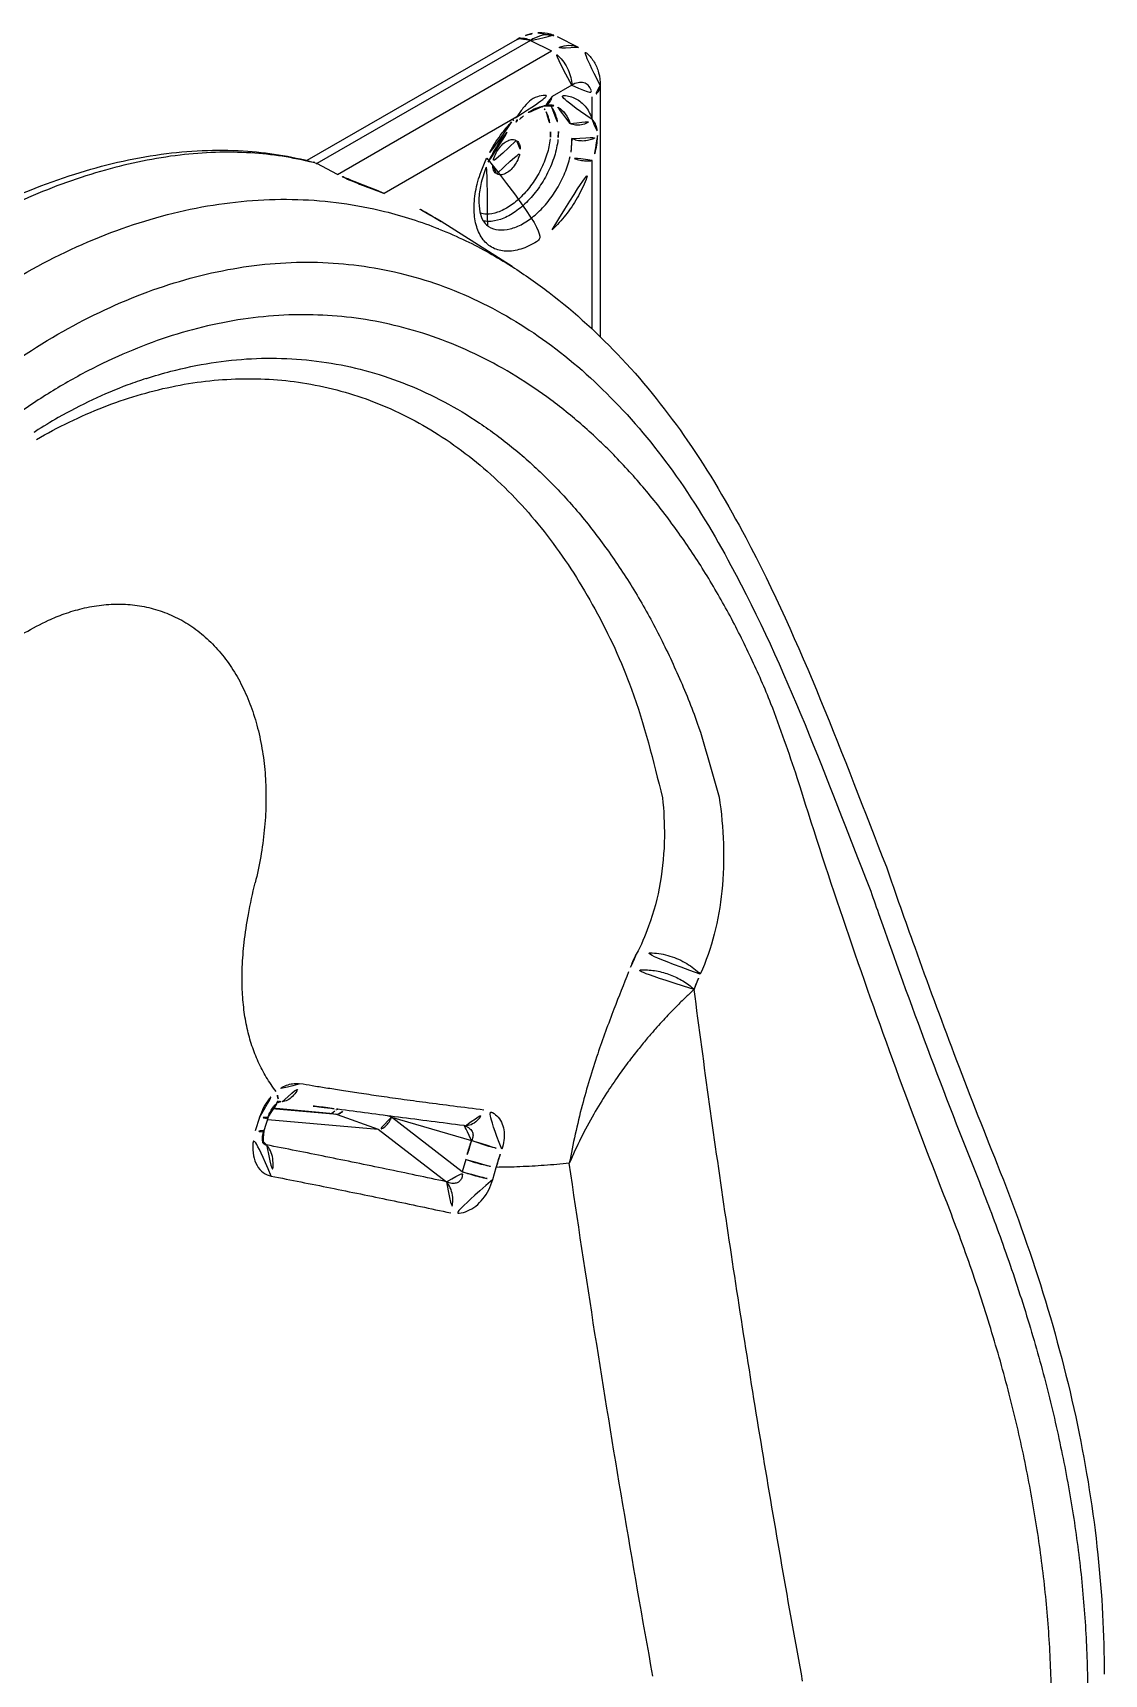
# Model space of a CAD drawing. Extents: x 16296660632 to 16296668616, y -37409619871 to -37409616241.
# Drawn here: x 16296668109.1 to 16296668374.7, y -37409617085.4 to -37409616678.4 of the extents above; entities that cross this region are included whole.
import ezdxf

# ---------------------------------------------------------------- set-up
doc = ezdxf.new("R2010")
doc.units = 0
doc.header["$LTSCALE"] = 10
doc.header["$MEASUREMENT"] = 0
doc.layers.get('0').update_dxf_attribs({"linetype": 'CONTINUOUS'})

msp = doc.modelspace()

# ---------------------------------------------------------------- linework, layer by layer
at = {"linetype": 'Continuous'}
for p, q in [((16296668229.150721, -37409616680.013474), (16296668177.058149, -37409616710.088448)), ((16296668232.477921, -37409616680.263908), (16296668179.54714, -37409616710.822823)), ((16296668229.153919, -37409616680.01162), (16296668229.151449, -37409616680.013046)), ((16296668232.477921, -37409616680.263908), (16296668237.70653, -37409616682.875191)), ((16296668244.38139, -37409616682.010887), (16296668239.15134, -37409616679.398903)), ((16296668184.657009, -37409616713.502647), (16296668237.70653, -37409616682.875191)), ((16296668242.726219, -37409616691.37146), (16296668237.87063, -37409616694.174767)), ((16296668247.772249, -37409616699.891701), (16296668247.772249, -37409616694.284943)), ((16296668249.7815, -37409616691.483932), (16296668249.7815, -37409616753.776733)), ((16296668235.89719, -37409616696.476692), (16296668235.8797, -37409616696.480637)), ((16296668229.064289, -37409616699.25901), (16296668196.23015, -37409616718.21537)), ((16296668228.96273, -37409616700.570488), (16296668228.967171, -37409616700.566299)), ((16296668247.772209, -37409616751.894279), (16296668247.772209, -37409616710.060417)), ((16296668184.657009, -37409616713.502647), (16296668179.54714, -37409616710.822823)), ((16296668227.933399, -37409616736.355743), (16296668210.35528, -37409616725.178963)), ((16296668137.240789, -37409616764.103706), (16296668137.259359, -37409616764.097702)), ((16296668184.558941, -37409616946.607719), (16296668168.43572, -37409616945.167412)), ((16296668183.62307, -37409616946.41732), (16296668168.503229, -37409616945.066643)), ((16296668169.492649, -37409616943.955917), (16296668169.492729, -37409616943.955856)), ((16296668170.25602, -37409616943.404114), (16296668170.256281, -37409616943.404137)), ((16296668183.620621, -37409616946.417107), (16296668183.612869, -37409616946.41642)), ((16296668184.558941, -37409616946.607719), (16296668194.70001, -37409616950.255379)), ((16296668165.320971, -37409616947.306602), (16296668164.266661, -37409616950.68264)), ((16296668167.42902, -37409616947.242989), (16296668166.374479, -37409616950.621536)), ((16296668166.37475, -37409616950.620667), (16296668166.374571, -37409616950.621246)), ((16296668167.37797, -37409616947.814659), (16296668194.70001, -37409616950.255379)), ((16296668167.42927, -37409616947.242157), (16296668167.429029, -37409616947.242958)), ((16296668194.70001, -37409616950.255379), (16296668211.65814, -37409616963.289574)), ((16296668198.048611, -37409616947.254936), (16296668197.11278, -37409616946.923378)), ((16296668197.82073, -37409616947.015617), (16296668198.048611, -37409616947.254936)), ((16296668198.047609, -37409616947.254356), (16296668217.881519, -37409616953.01461)), ((16296668215.584789, -37409616960.795952), (16296668198.047609, -37409616947.254356)), ((16296668216.0333, -37409616949.370163), (16296668216.035179, -37409616949.370399)), ((16296668167.01285, -37409616954.136574), (16296668166.05468, -37409616953.138252)), ((16296668166.06085, -37409616953.588966), (16296668166.059389, -37409616953.587463)), ((16296668216.43936, -37409616957.760399), (16296668215.584789, -37409616960.795952)), ((16296668223.13357, -37409616962.736671), (16296668223.98658, -37409616959.707207))]:
    msp.add_line(p, q, dxfattribs=at)
for points, start_tangent, end_tangent in [([(16296668229.152121, -37409616680.014214), (16296668231.25699, -37409616679.038567)], (0.8659337676, 0.5001586849), (0.9425843194, 0.3339682632)), ([(16296668229.335051, -37409616679.920738), (16296668229.155609, -37409616680.014549)], (-0.9044200254, -0.4266431972), (-0.8665103878, -0.4991590406)), ([(16296668232.477921, -37409616680.263924), (16296668230.994511, -37409616679.733421), (16296668229.70253, -37409616679.782494), (16296668229.335051, -37409616679.920738)], (-0.8809994607, 0.4731172689), (-0.9044200254, -0.4266431971)), ([(16296668231.25699, -37409616679.038567), (16296668232.299669, -37409616678.723396), (16296668234.31448, -37409616678.416542)], (0.9425843194, 0.3339682632), (0.9985168263, 0.0544439867)), ([(16296668232.477921, -37409616680.263908), (16296668234.99934, -37409616679.154198), (16296668237.36038, -37409616678.9049), (16296668239.152109, -37409616679.399849)], (0.8585425187, 0.5127423755), (0.8958690086, -0.4443182637)), ([(16296668234.31448, -37409616678.416542), (16296668235.297859, -37409616678.410767), (16296668238.110109, -37409616678.955727), (16296668239.153231, -37409616679.40033)], (0.9985168263, 0.0544439867), (0.8945017473, -0.4470644517)), ([(16296668244.382099, -37409616682.011818), (16296668242.590269, -37409616681.516823), (16296668240.228729, -37409616681.765877), (16296668237.70653, -37409616682.875191)], (-0.8958743434, 0.444307507), (-0.8587116858, -0.5124590137)), ([(16296668242.726549, -37409616691.371277), (16296668242.480221, -37409616689.466843), (16296668241.796869, -37409616687.537033), (16296668240.711639, -37409616685.663673), (16296668239.30131, -37409616684.039848), (16296668237.70653, -37409616682.875191)], (0, 1), (-0.8809994607, 0.4731172689)), ([(16296668249.78113, -37409616691.484589), (16296668249.37318, -37409616688.289413), (16296668248.256399, -37409616685.630081), (16296668246.562571, -37409616683.52607), (16296668244.38238, -37409616682.011559)], (0.0002195038, 0.9999999759), (-0.894637525, 0.4467926799)), ([(16296668229.064289, -37409616699.25901), (16296668230.61232, -37409616697.1054), (16296668232.230591, -37409616695.378693), (16296668234.1952, -37409616694.239548), (16296668236.122391, -37409616693.922928), (16296668237.87109, -37409616694.174522)], (0.5684954982, 0.8226863731), (0.9597052226, -0.2810086932)), ([(16296668237.871031, -37409616694.174751), (16296668237.364731, -37409616695.394577), (16296668236.53759, -37409616696.214249), (16296668235.89677, -37409616696.474869)], (-0.2251551429, -0.9743229247), (-0.9737369447, -0.2276760032)), ([(16296668247.772249, -37409616699.891701), (16296668246.28949, -37409616696.916962), (16296668244.05081, -37409616694.903976), (16296668241.188231, -37409616693.971611), (16296668237.87064, -37409616694.174782)], (-0.3045263459, 0.9525039132), (-0.9771619356, -0.212496004)), ([(16296668242.726231, -37409616691.371468), (16296668244.29084, -37409616690.754959), (16296668245.69471, -37409616690.771881), (16296668246.807461, -37409616691.414413), (16296668247.523911, -37409616692.621773), (16296668247.772249, -37409616694.284943)], (0.8659006741, 0.500215976), (-0.0003177391, -0.9999999495)), ([(16296668249.77779, -37409616691.484612), (16296668249.72706, -37409616691.981934), (16296668249.091721, -37409616693.214813), (16296668247.77224, -37409616694.284477)], (0.0037811524, -0.9999928514), (-0.8660303017, -0.4999915165)), ([(16296668235.89887, -37409616696.476738), (16296668234.409599, -37409616696.891243), (16296668232.172291, -37409616697.958641), (16296668230.757259, -37409616698.980476)], (-0.9764938025, -0.2155454792), (-0.7762426277, -0.6304342812)), ([(16296668235.306789, -37409616696.622147), (16296668235.877211, -37409616697.262627)], (0.71868671, -0.6953340297), (0.6084190908, -0.7936159084)), ([(16296668235.877211, -37409616697.262627), (16296668236.35758, -37409616697.991577)], (0.6084190909, -0.7936159083), (0.4919770424, -0.8706081723)), ([(16296668235.8797, -37409616696.480659), (16296668237.089399, -37409616696.318367), (16296668238.12805, -37409616696.389954), (16296668238.980101, -37409616696.671272)], (0.9762572794, 0.2166142295), (0.8962931005, -0.4434621494)), ([(16296668236.35758, -37409616697.991577), (16296668237.06916, -37409616699.732277), (16296668237.478029, -37409616702.917442)], (0.4919770425, -0.8706081723), (0.0048875197, -0.999988056)), ([(16296668237.31333, -37409616696.308449), (16296668237.669559, -37409616696.735863)], (0.6732228312, -0.739439666), (0.6061746336, -0.7953315746)), ([(16296668237.669559, -37409616696.735863), (16296668238.962811, -37409616699.428688), (16296668239.40481, -37409616702.888283)], (0.6061746337, -0.7953315746), (0, -1)), ([(16296668242.311701, -37409616700.876633), (16296668241.11285, -37409616698.47142), (16296668239.303101, -37409616696.844177), (16296668238.97991, -37409616696.671654)], (-0.300484125, 0.9537868161), (-0.8971538994, 0.4417181011)), ([(16296668227.816851, -37409616700.497017), (16296668225.50342, -37409616703.199913), (16296668222.490179, -37409616707.82444), (16296668221.64773, -37409616709.456673)], (-0.6901192192, -0.723695698), (-0.4361083108, -0.8998941834)), ([(16296668222.015989, -37409616710.459427), (16296668223.423401, -37409616707.681847), (16296668226.0123, -37409616703.808998), (16296668228.962799, -37409616700.570427)], (0.4079090164, 0.9130225815), (0.7312526142, 0.6821067469)), ([(16296668228.356529, -37409616699.944527), (16296668227.816851, -37409616700.497017)], (-0.707349406, -0.7068640731), (-0.6901192192, -0.723695698)), ([(16296668229.064289, -37409616699.25901), (16296668228.356529, -37409616699.944527)], (-0.7291502967, -0.6843535963), (-0.707349406, -0.7068640731)), ([(16296668228.96162, -37409616700.561073), (16296668229.17267, -37409616700.135918), (16296668229.064289, -37409616699.25901)], (0.6858205987, 0.7277706413), (-0.300342971, 0.9538312743)), ([(16296668230.757259, -37409616698.980476), (16296668230.064461, -37409616699.567039), (16296668228.96974, -37409616700.562683)], (-0.7762426277, -0.6304342812), (-0.731225279, -0.6821360505)), ([(16296668242.31159, -37409616700.876266), (16296668243.61574, -37409616701.252327), (16296668245.09586, -37409616701.197563), (16296668246.54813, -37409616700.722977), (16296668247.77206, -37409616699.891273)], (0.8925204461, -0.4510069327), (0.731289994, 0.6820666717)), ([(16296668247.77224, -37409616699.891121), (16296668248.573429, -37409616700.975319), (16296668248.982229, -37409616702.280273), (16296668249.10631, -37409616703.888603)], (0.7245148966, -0.6892591419), (0.0000790756, -0.9999999969)), ([(16296668237.37438, -37409616704.712013), (16296668236.56246, -37409616708.504921), (16296668235.00613, -37409616712.342407), (16296668232.825081, -37409616715.94175), (16296668230.182449, -37409616719.040253), (16296668227.27317, -37409616721.412857), (16296668224.31056, -37409616722.887199), (16296668221.51132, -37409616723.355453), (16296668220.01335, -37409616723.13829)], (-0.115834155, -0.9932685682), (-0.9633324303, 0.2683106942)), ([(16296668239.2918, -37409616704.845039), (16296668238.41221, -37409616708.962349), (16296668236.72216, -37409616713.1399), (16296668234.34691, -37409616717.068092), (16296668231.46249, -37409616720.455818), (16296668228.28266, -37409616723.052017), (16296668225.043051, -37409616724.664284), (16296668221.98377, -37409616725.173149), (16296668220.730869, -37409616725.027206)], (-0.1115793038, -0.9937555328), (-0.9778666151, 0.2092292596)), ([(16296668228.94002, -37409616705.075821), (16296668228.245649, -37409616704.856903), (16296668227.140829, -37409616705.025398), (16296668225.96257, -37409616705.700104), (16296668224.854349, -37409616706.79895), (16296668223.950239, -37409616708.186707), (16296668223.349939, -37409616709.720299), (16296668223.141171, -37409616711.194649)], (-0.8705656631, 0.4920522596), (0, -1)), ([(16296668229.934971, -37409616707.272331), (16296668229.72821, -37409616706.044167), (16296668229.13769, -37409616705.207893), (16296668228.94002, -37409616705.075821)], (0, 1), (-0.8705656631, 0.4920522596)), ([(16296668237.478029, -37409616702.917442), (16296668237.466499, -37409616703.503967), (16296668237.431919, -37409616704.102592), (16296668237.37438, -37409616704.712013)], (-0.000020776, -0.9999999998), (-0.1115611292, -0.9937575733)), ([(16296668239.40481, -37409616702.888283), (16296668239.392241, -37409616703.527817), (16296668239.35454, -37409616704.180527), (16296668239.2918, -37409616704.845039)], (0, -1), (-0.1115793038, -0.9937555328)), ([(16296668242.729231, -37409616704.61647), (16296668242.69791, -37409616706.065582), (16296668242.57382, -37409616707.580017), (16296668242.311701, -37409616709.09713)], (0.0111772864, -0.9999375322), (-0.2121240801, -0.9772427409)), ([(16296668242.729219, -37409616704.61647), (16296668244.01223, -37409616705.067528), (16296668245.4863, -37409616705.218407), (16296668246.95323, -37409616705.051003), (16296668248.217039, -37409616704.587631), (16296668249.106331, -37409616703.888611)], (0.8872795175, -0.4612321084), (0.6391971233, 0.7690429361)), ([(16296668249.10631, -37409616703.888603), (16296668248.9953, -37409616705.673653), (16296668248.5812, -37409616707.837608), (16296668247.77224, -37409616710.060387)], (0.0001379728, -0.9999999905), (-0.42889171, -0.9033559105)), ([(16296668087.694639, -37409616727.406738), (16296668097.437799, -37409616722.303658), (16296668119.50539, -37409616713.412178), (16296668140.96002, -37409616708.504204), (16296668161.28466, -37409616707.67144), (16296668178.641649, -37409616710.465851)], (0.8723749311, 0.4888373754), (0.9657047177, -0.2596428282)), ([(16296668178.61607, -37409616710.578903), (16296668163.16865, -37409616708.183487), (16296668145.598261, -37409616708.717979), (16296668127.11743, -37409616712.417763), (16296668108.0222, -37409616719.223541), (16296668088.618429, -37409616729.026321)], (-0.9689162206, 0.2473890812), (-0.8656260634, -0.5006910408)), ([(16296668178.642059, -37409616710.46563), (16296668179.54714, -37409616710.822823)], (0.9653619842, -0.2609142379), (0.8856030313, -0.4644429685)), ([(16296668179.54714, -37409616710.822823), (16296668178.61607, -37409616710.578903)], (-0.9657504596, 0.259472638), (-0.9689162206, 0.2473890812)), ([(16296668221.64773, -37409616709.456673), (16296668220.23447, -37409616712.800423), (16296668218.882839, -37409616717.774773), (16296668218.509621, -37409616722.463074), (16296668219.146021, -37409616726.522293), (16296668220.74621, -37409616729.683563), (16296668223.210409, -37409616731.741707), (16296668226.376341, -37409616732.547737), (16296668230.06151, -37409616732.029671), (16296668233.9942, -37409616730.202003), (16296668237.87109, -37409616727.209541)], (-0.4361083108, -0.8998941834), (0.7327176403, 0.6805327763)), ([(16296668221.8801, -37409616726.28952), (16296668222.10557, -37409616726.432549), (16296668224.557289, -37409616727.242569), (16296668227.42017, -37409616727.017754), (16296668230.504049, -37409616725.773003), (16296668233.604059, -37409616723.591003), (16296668236.514299, -37409616720.61673), (16296668239.041451, -37409616717.047722), (16296668241.017639, -37409616713.121071), (16296668242.311701, -37409616709.09713)], (0.8312025122, -0.5559697686), (0.2250820254, 0.9743398185)), ([(16296668224.136129, -37409616713.391144), (16296668224.8305, -37409616713.610077), (16296668225.93532, -37409616713.441582), (16296668227.113581, -37409616712.766861), (16296668228.22179, -37409616711.668007), (16296668229.12591, -37409616710.280258), (16296668229.72621, -37409616708.746681), (16296668229.934971, -37409616707.272331)], (0.8705656631, -0.4920522596), (0, 1)), ([(16296668247.77224, -37409616710.060364), (16296668246.572701, -37409616710.168213), (16296668245.15099, -37409616710.033928), (16296668243.649521, -37409616709.662216), (16296668242.31159, -37409616709.097588)], (-0.9762658898, -0.2165754198), (-0.8491160144, 0.5282063934)), ([(16296668196.23015, -37409616718.215393), (16296668194.542471, -37409616717.593086), (16296668192.76886, -37409616716.926224), (16296668190.97035, -37409616716.232841), (16296668189.198641, -37409616715.534058), (16296668187.47817, -37409616714.813187), (16296668185.915951, -37409616714.116547), (16296668184.657009, -37409616713.502663)], (-0.9391279343, 0.3435676395), (-0.8856001523, 0.4644484581)), ([(16296668221.879971, -37409616726.289726), (16296668220.7213, -37409616724.996223), (16296668219.92975, -37409616722.78495), (16296668219.69693, -37409616719.739594), (16296668220.171869, -37409616716.005623), (16296668221.42807, -37409616711.867126), (16296668222.015989, -37409616710.459427)], (-0.8321988077, 0.5544773615), (0.4079090164, 0.9130225815)), ([(16296668223.141171, -37409616711.194649), (16296668223.347931, -37409616712.422791), (16296668223.938459, -37409616713.259079), (16296668224.136129, -37409616713.391144)], (0, -1), (0.8705656631, -0.4920522596)), ([(16296668237.87109, -37409616727.209541), (16296668241.188299, -37409616723.58239), (16296668244.0509, -37409616719.344658), (16296668246.28961, -37409616714.746712), (16296668247.772209, -37409616710.060417)], (0.7296516679, 0.6838190137), (0.2273824632, 0.9738055327)), ([(16296667992.55267, -37409617001.999428), (16296667989.008711, -37409616969.927032), (16296667989.531851, -37409616937.745247), (16296667993.94253, -37409616905.967537), (16296668002.145901, -37409616874.723), (16296668013.97575, -37409616844.59417), (16296668028.42057, -37409616817.453651), (16296668045.710911, -37409616792.389229), (16296668065.02899, -37409616770.499496), (16296668085.813379, -37409616752.196037), (16296668107.61067, -37409616737.739899), (16296668129.91889, -37409616727.398003), (16296668152.43865, -37409616721.326157), (16296668174.76543, -37409616719.721519), (16296668196.317011, -37409616722.670219), (16296668209.704411, -37409616726.979958)], (-0.1735818585, 0.9848194446), (0.9288849121, -0.3703684924)), ([(16296668210.355471, -37409616725.179131), (16296668196.23015, -37409616718.215393)], (-0.8439281111, 0.5364562828), (-0.9391279343, 0.3435676395)), ([(16296668209.704411, -37409616726.979958), (16296668209.86076, -37409616727.042442)], (0.9288849122, -0.3703684921), (0.9282893186, -0.3718587649)), ([(16296668209.86076, -37409616727.042442), (16296668216.476629, -37409616729.959587), (16296668227.79402, -37409616736.268623)], (0.9282893184, -0.3718587653), (0.8440540518, -0.5362581072)), ([(16296668011.26557, -37409616999.036324), (16296668007.49934, -37409616969.219223), (16296668007.56492, -37409616939.283287), (16296668011.304371, -37409616909.749603), (16296668018.455811, -37409616881.21582), (16296668028.838511, -37409616853.822037), (16296668042.11882, -37409616828.181381), (16296668057.86672, -37409616804.862907), (16296668075.63941, -37409616784.314423), (16296668094.936939, -37409616766.967033), (16296668115.313589, -37409616753.136192), (16296668136.30423, -37409616743.111122), (16296668157.466921, -37409616737.109947), (16296668178.43121, -37409616735.274429), (16296668198.808861, -37409616737.683662), (16296668218.291189, -37409616744.333481), (16296668236.556299, -37409616755.11129), (16296668253.328171, -37409616769.779869), (16296668268.622721, -37409616788.319878), (16296668282.189739, -37409616810.458359), (16296668316.57177, -37409616890.439293)], (-0.1885260768, 0.9820681842), (0.3680239835, -0.9298162978)), ([(16296668227.788879, -37409616736.264809), (16296668227.932911, -37409616736.356453)], (0.8440403266, -0.5362797097), (0.8433113135, -0.5374253702)), ([(16296668227.932911, -37409616736.356453), (16296668237.132971, -37409616742.801323), (16296668255.11779, -37409616759.199142), (16296668271.428419, -37409616779.541542), (16296668285.842581, -37409616803.571503), (16296668320.72014, -37409616885.197327)], (0.8433113137, -0.5374253699), (0.3657041146, -0.9307311645)), ([(16296668191.605909, -37409616749.517998), (16296668182.172581, -37409616748.479446), (16296668172.5849, -37409616748.36187), (16296668162.495859, -37409616749.226471), (16296668152.428749, -37409616751.077278), (16296668142.43284, -37409616753.880043), (16296668132.656191, -37409616757.553596), (16296668122.737909, -37409616762.237038), (16296668112.888201, -37409616767.87178), (16296668103.28026, -37409616774.35833), (16296668093.80871, -37409616781.774773), (16296668084.701441, -37409616789.947731), (16296668075.892321, -37409616798.93409), (16296668067.599489, -37409616808.499809), (16296668059.533529, -37409616819.005203), (16296668051.984739, -37409616830.126503)], (-0.9874103274, 0.1581797883), (-0.5375654712, -0.8432220135)), ([(16296668298.63216, -37409616863.161331), (16296668292.096951, -37409616844.739548), (16296668287.140591, -37409616833.327629), (16296668281.58255, -37409616822.292862), (16296668275.46966, -37409616811.773659), (16296668268.84997, -37409616801.877083), (16296668261.72337, -37409616792.628883), (16296668254.08503, -37409616784.066063), (16296668245.982229, -37409616776.284683), (16296668237.55092, -37409616769.427727), (16296668228.87586, -37409616763.544632), (16296668219.84643, -37409616758.561096), (16296668210.52109, -37409616754.531372), (16296668201.06752, -37409616751.519333), (16296668191.605909, -37409616749.517998)], (-0.3226205103, 0.946528397), (-0.9877455313, 0.1560729492)), ([(16296668137.259359, -37409616764.097717), (16296668143.318529, -37409616762.326897), (16296668153.335251, -37409616760.235359), (16296668163.336069, -37409616759.193581), (16296668173.27902, -37409616759.21698), (16296668183.10367, -37409616760.315369)], (0.9513853631, 0.3080030695), (0.9861806856, -0.1656733392)), ([(16296668183.10367, -37409616760.315392), (16296668192.63257, -37409616762.454613), (16296668201.96063, -37409616765.642998), (16296668211.052219, -37409616769.880913), (16296668219.842621, -37409616775.147346), (16296668228.30097, -37409616781.432457), (16296668236.36919, -37409616788.699707), (16296668243.994761, -37409616796.90435), (16296668251.121321, -37409616805.980873), (16296668257.710011, -37409616815.870071), (16296668263.71534, -37409616826.487007), (16296668269.10071, -37409616837.74485), (16296668273.83947, -37409616849.559151), (16296668279.25592, -37409616867.885696)], (0.98617869, -0.1656852178), (0.2860390962, -0.9582179478)), ([(16296668137.241079, -37409616764.104507), (16296668132.652969, -37409616765.706169), (16296668115.42429, -37409616773.81488), (16296668109.76318, -37409616777.216988)], (-0.951364003, -0.3080690407), (-0.844496197, -0.5355615495)), ([(16296668109.982201, -37409616779.230553), (16296668126.60565, -37409616771.207642), (16296668143.52541, -37409616766.151848), (16296668160.422159, -37409616764.181282), (16296668176.99472, -37409616765.346603)], (0.8660811049, 0.4999035104), (0.9861416589, -0.1659054809)), ([(16296668176.99472, -37409616765.346603), (16296668193.762159, -37409616769.946907), (16296668209.63241, -37409616777.992699), (16296668224.34222, -37409616789.473991), (16296668237.346439, -37409616803.993187), (16296668248.429159, -37409616821.232758), (16296668257.5236, -37409616841.115852), (16296668265.189369, -37409616868.056328)], (0.9860905072, -0.1662092406), (0.2393303339, -0.9709382016)), ([(16296668109.76318, -37409616777.216988), (16296668108.97447, -37409616777.720871)], (-0.844496197, -0.5355615495), (-0.8409096165, -0.5411755878)), ([(16296668112.992611, -37409616824.055847), (16296668116.892099, -37409616822.47271), (16296668121.34733, -37409616821.142853), (16296668126.133471, -37409616820.292168), (16296668130.896391, -37409616820.060852), (16296668135.56329, -37409616820.47065), (16296668140.081499, -37409616821.529053), (16296668144.4296, -37409616823.251633), (16296668148.5215, -37409616825.623573), (16296668152.305969, -37409616828.626717), (16296668155.7167, -37409616832.211273), (16296668158.72352, -37409616836.341713), (16296668161.290319, -37409616840.96389), (16296668163.39151, -37409616846.019463), (16296668165.017839, -37409616851.483231), (16296668166.149611, -37409616857.294487), (16296668166.772421, -37409616863.367851), (16296668166.886641, -37409616869.667923), (16296668166.490669, -37409616876.131813), (16296668165.59536, -37409616882.663902), (16296668164.226471, -37409616889.164284)], (0.9044397142, 0.4266014574), (-0.2404214264, -0.9706686035)), ([(16296668094.738581, -37409616834.594383), (16296668101.351931, -37409616830.409973), (16296668112.992559, -37409616824.055717)], (0.8321180752, 0.5545985115), (0.8965452527, 0.442952153)), ([(16296668335.592581, -37409616968.132797), (16296668322.306919, -37409616933.0355), (16296668309.982361, -37409616898.029007), (16296668298.63216, -37409616863.161331)], (-0.364748179, 0.9311062055), (-0.2980316456, 0.9545559901)), ([(16296668265.189369, -37409616868.056328), (16296668265.672859, -37409616877.703712), (16296668264.6436, -37409616889.109596), (16296668261.77664, -37409616899.935791), (16296668258.709961, -37409616906.8834)], (0.1094286411, -0.9939946542), (-0.464793621, -0.8854190476)), ([(16296668279.25592, -37409616867.885696), (16296668280.319229, -37409616879.492462), (16296668279.915211, -37409616891.236526), (16296668278.02577, -37409616901.864433), (16296668274.572189, -37409616911.798424)], (0.1476879517, -0.989034008), (-0.4109531009, -0.9116564862)), ([(16296668320.72014, -37409616885.197327), (16296668327.73793, -37409616905.144569), (16296668337.463711, -37409616931.45298), (16296668348.172911, -37409616958.901329)], (0.3260527058, -0.9453515923), (0.3718426599, -0.9282957698)), ([(16296668169.431829, -37409616940.8937), (16296668166.992109, -37409616937.335587), (16296668165.004311, -37409616933.553284), (16296668163.436171, -37409616929.54351), (16296668162.260469, -37409616925.278236), (16296668161.452669, -37409616920.62809), (16296668161.03903, -37409616915.620796), (16296668161.040159, -37409616910.068779), (16296668161.51206, -37409616903.926643), (16296668162.54114, -37409616896.985626), (16296668164.22637, -37409616889.164162)], (-0.6124472639, 0.7905114477), (0.2387955898, 0.9710698565)), ([(16296668316.57177, -37409616890.439293), (16296668318.754351, -37409616896.725388), (16296668343.77853, -37409616963.406471)], (0.3259994995, -0.9453699415), (0.372023188, -0.9282234362)), ([(16296668258.710011, -37409616906.883614), (16296668258.049629, -37409616908.292458), (16296668257.418631, -37409616909.73365), (16296668256.8174, -37409616911.206718)], (-0.4361636447, -0.8998673652), (-0.3663825069, -0.9304643242)), ([(16296668274.572201, -37409616911.798447), (16296668271.2302, -37409616909.185127), (16296668269.216009, -37409616908.12751), (16296668267.06077, -37409616907.309677), (16296668264.84725, -37409616906.773857), (16296668262.664671, -37409616906.531113), (16296668258.70997, -37409616906.883453)], (-0.7055108708, 0.7086990978), (-0.9730039275, -0.2307885548)), ([(16296668256.817181, -37409616911.206497), (16296668253.178221, -37409616920.445663), (16296668249.13925, -37409616931.596458), (16296668245.29163, -37409616944.353783), (16296668242.11113, -37409616958.691208)], (-0.3773361924, -0.9260763456), (-0.1817150755, -0.9833512248)), ([(16296668273.055099, -37409616915.56739), (16296668270.281, -37409616913.484932), (16296668267.128851, -37409616911.953537), (16296668263.68606, -37409616911.008217), (16296668260.164539, -37409616910.741577), (16296668256.8174, -37409616911.206718)], (-0.7335111737, 0.6796773927), (-0.9671345212, -0.2542652509)), ([(16296668273.055149, -37409616915.567436), (16296668273.53376, -37409616914.285088), (16296668274.039511, -37409616913.028587), (16296668274.572189, -37409616911.798424)], (0.3376970589, 0.941254852), (0.4095525614, 0.9122865227)), ([(16296668273.05496, -37409616915.567551), (16296668272.435511, -37409616916.148933), (16296668271.735371, -37409616916.812813), (16296668270.94356, -37409616917.573677), (16296668270.047359, -37409616918.448868), (16296668269.031839, -37409616919.458771), (16296668267.880159, -37409616920.628212), (16296668266.57411, -37409616921.987671), (16296668265.094, -37409616923.574471), (16296668263.41843, -37409616925.433731), (16296668261.524, -37409616927.620399), (16296668259.38838, -37409616930.203323), (16296668256.991329, -37409616933.268494), (16296668254.317261, -37409616936.922401), (16296668251.36396, -37409616941.29969), (16296668248.164009, -37409616946.547943), (16296668244.980671, -37409616952.468742), (16296668242.11096, -37409616958.691116)], (-0.7313762155, -0.6819742161), (-0.3885724247, -0.9214181845)), ([(16296668299.9597, -37409617087.109993), (16296668289.93469, -37409617029.593483), (16296668280.96493, -37409616972.402603), (16296668273.055149, -37409616915.567436)], (-0.1799792909, 0.9836703995), (-0.1291601982, 0.9916237407)), ([(16296668165.32089, -37409616947.306557), (16296668166.32757, -37409616944.874496), (16296668167.71874, -37409616942.707008), (16296668169.431721, -37409616940.893661)], (0.2981128295, 0.954530639), (0.7567581931, 0.6536949114)), ([(16296668169.90431, -37409616942.67717), (16296668169.85277, -37409616942.279137), (16296668169.431801, -37409616940.8937)], (-0.068830215, 0.9976283885), (-0.3849721929, 0.922928172)), ([(16296668175.33753, -37409616939.000504), (16296668173.88912, -37409616938.936089), (16296668172.389561, -37409616939.221062), (16296668170.9018, -37409616939.864563), (16296668169.431829, -37409616940.8937)], (-0.9870196487, 0.1605995426), (-0.7637031697, -0.6455675554)), ([(16296668170.91223, -37409616943.41993), (16296668172.21875, -37409616943.051163), (16296668173.463461, -37409616942.155533), (16296668174.539949, -37409616940.772392), (16296668175.3375, -37409616939.000473)], (0.9970575405, 0.0766567734), (0.3099643882, 0.9507481675)), ([(16296668220.942181, -37409616945.495033), (16296668213.355511, -37409616944.544052), (16296668206.51829, -37409616943.653183), (16296668200.371771, -37409616942.818047), (16296668194.86788, -37409616942.037956), (16296668189.963289, -37409616941.313881), (16296668185.61478, -37409616940.648361), (16296668181.77424, -37409616940.043114), (16296668178.37265, -37409616939.495491), (16296668175.33753, -37409616939.000504)], (-0.9926943733, 0.1206560455), (-0.988640214, 0.1503014549)), ([(16296668169.492769, -37409616943.95591), (16296668168.75189, -37409616944.734749), (16296668168.0186, -37409616945.848297), (16296668167.468861, -37409616947.11927), (16296668167.42898, -37409616947.242897)], (-0.7551638937, -0.6555360354), (-0.2988736531, -0.9542926907)), ([(16296668169.491261, -37409616943.954262), (16296668169.844589, -37409616943.352028), (16296668169.90431, -37409616942.67717)], (0.7395506538, 0.6731009065), (-0.068830215, 0.9976283885)), ([(16296668169.66803, -37409616943.764198), (16296668169.491159, -37409616943.954628)], (-0.7511440832, -0.6601382933), (-0.6570917339, -0.7538106216)), ([(16296668170.37594, -37409616943.414223), (16296668170.38662, -37409616943.416061), (16296668170.063881, -37409616943.552032), (16296668169.66803, -37409616943.764198)], (0.9886620884, -0.1501575008), (-0.7511440831, -0.6601382934)), ([(16296668170.256439, -37409616943.402893), (16296668170.385441, -37409616943.416832)], (0.9918752986, -0.127213962), (0.9961632297, -0.0875146831)), ([(16296668170.385441, -37409616943.416832), (16296668170.91223, -37409616943.41993)], (0.9961632297, -0.0875146835), (0.9970575405, 0.0766567734)), ([(16296668183.786119, -37409616945.177254), (16296668170.4142, -37409616943.424538)], (-0.9914425091, 0.1305440586), (-0.9917355633, 0.1282987626)), ([(16296668183.154261, -37409616946.370087), (16296668183.24357, -37409616946.327927), (16296668183.91976, -37409616945.825073), (16296668184.19285, -37409616945.551918)], (0.9072291436, 0.4206367566), (0.7050894973, 0.7091183264)), ([(16296668184.55892, -37409616946.607727), (16296668183.62048, -37409616946.418694)], (-0.9519384713, 0.3062893188), (-0.9961044186, 0.0881815589)), ([(16296668184.730671, -37409616945.301598), (16296668183.786119, -37409616945.177254)], (-0.9914519629, 0.1304722394), (-0.9914425091, 0.1305440586)), ([(16296668184.19285, -37409616945.551918), (16296668184.493679, -37409616945.243057)], (0.7050894973, 0.7091183263), (0.6878258449, 0.7258757518)), ([(16296668184.55891, -37409616946.607719), (16296668185.107941, -37409616946.431236), (16296668185.76248, -37409616945.998528), (16296668186.32329, -37409616945.511383)], (0.9983316506, 0.0577400681), (0.7251231301, 0.6886192317)), ([(16296668215.92115, -37409616949.355713), (16296668199.74058, -37409616947.265793), (16296668184.730671, -37409616945.301598)], (-0.9918299103, 0.127567351), (-0.9914519629, 0.1304722394)), ([(16296668216.402479, -37409616949.393753), (16296668216.941589, -37409616949.357689), (16296668218.509991, -37409616948.727074), (16296668219.895241, -37409616947.391243), (16296668220.94198, -37409616945.494904)], (0.9998911315, -0.0147555115), (0.3667499921, 0.9303195383)), ([(16296668225.36924, -37409616955.235329), (16296668225.89131, -37409616953.013496), (16296668225.939659, -37409616950.864304), (16296668225.499611, -37409616948.97216), (16296668224.499081, -37409616947.298119), (16296668223.039961, -37409616946.136528), (16296668220.942181, -37409616945.495033)], (0.3200527168, 0.9473997353), (-0.9872568974, 0.1591345926)), ([(16296668166.326019, -37409616950.605568), (16296668166.25312, -37409616950.739517), (16296668165.54981, -37409616950.821152), (16296668164.266661, -37409616950.68264)], (-0.3075235565, -0.951540468), (-0.9871557261, 0.1597609852)), ([(16296668167.38069, -37409616947.227333), (16296668167.30748, -37409616947.361748), (16296668166.60401, -37409616947.444588), (16296668165.320971, -37409616947.306618)], (-0.3076817402, -0.9514893309), (-0.9871737137, 0.1596498011)), ([(16296668166.374849, -37409616950.6213), (16296668166.06941, -37409616952.044724), (16296668166.04775, -37409616953.081833), (16296668166.15736, -37409616953.668747), (16296668166.158409, -37409616953.704933), (16296668166.15431, -37409616953.726463)], (-0.2947614824, -0.95557086), (-0.4170721522, -0.9088733794)), ([(16296668198.047911, -37409616947.254753), (16296668197.418751, -37409616948.471451), (16296668196.56485, -37409616949.462532), (16296668195.612761, -37409616950.087242), (16296668194.70001, -37409616950.255379)], (-0.3532802703, -0.9355175309), (-0.9960336693, 0.0889771302)), ([(16296668198.121531, -37409616947.055832), (16296668198.046909, -37409616947.253403)], (-0.3361270258, -0.9418166608), (-0.3701037652, -0.9289904214)), ([(16296668216.03528, -37409616949.370377), (16296668215.92115, -37409616949.355713)], (-0.9918303826, 0.1275636788), (-0.9918299103, 0.1275673507)), ([(16296668217.881531, -37409616953.014633), (16296668218.111469, -37409616952.493759), (16296668218.222219, -37409616951.983543), (16296668218.21806, -37409616951.491631), (16296668218.0989, -37409616951.022003), (16296668217.859381, -37409616950.575768), (16296668217.4797, -37409616950.15358), (16296668216.94095, -37409616949.769783), (16296668216.234949, -37409616949.447357), (16296668215.92247, -37409616949.34549)], (0.4868875381, 0.8734646675), (-0.9593697793, 0.2821517792)), ([(16296668216.03549, -37409616949.368019), (16296668216.402479, -37409616949.393753)], (0.9921428494, -0.1251102173), (0.9998911315, -0.0147555115)), ([(16296668168.206579, -37409616961.880249), (16296668166.207479, -37409616960.99865), (16296668164.6882, -37409616959.27079), (16296668163.80571, -37409616956.815376), (16296668163.654381, -37409616953.880882), (16296668164.26676, -37409616950.682693)], (-0.9810498714, 0.1937553863), (0.2924620007, 0.9562771451)), ([(16296668166.13872, -37409616953.666542), (16296668166.060801, -37409616953.589027)], (-0.7245344017, 0.6892386384), (-0.6933265582, 0.7206235381)), ([(16296668167.01285, -37409616954.136574), (16296668166.641291, -37409616954.019058), (16296668166.26429, -37409616953.777603), (16296668166.13872, -37409616953.666542)], (-0.9866431363, 0.1628966594), (-0.7245344018, 0.6892386384)), ([(16296668211.65814, -37409616963.289574), (16296668196.664141, -37409616960.122513), (16296668181.78186, -37409616957.071411), (16296668167.01285, -37409616954.136574)], (-0.9778016539, 0.2095326363), (-0.9814152342, 0.1918961646)), ([(16296668167.01289, -37409616954.136497), (16296668168.014709, -37409616955.614601), (16296668168.576571, -37409616957.497368), (16296668168.65332, -37409616959.664597), (16296668168.206579, -37409616961.880249)], (0.7016261203, -0.7125452879), (-0.3104855268, -0.9505781071)), ([(16296668217.881531, -37409616953.014633), (16296668217.38014, -37409616954.588142), (16296668216.89938, -37409616956.170174), (16296668216.43936, -37409616957.760406)], (-0.3099890628, -0.9507401227), (-0.2714337677, -0.962457121)), ([(16296668217.881479, -37409616953.014763), (16296668219.721689, -37409616953.740494), (16296668221.67864, -37409616954.383957), (16296668223.62936, -37409616954.902489), (16296668225.3692, -37409616955.235329)], (0.9177298909, -0.3972050445), (0.9899098201, -0.1416987938)), ([(16296668216.439341, -37409616957.760399), (16296668218.29863, -37409616958.397728), (16296668220.271919, -37409616958.962051), (16296668222.23608, -37409616959.416191), (16296668223.98658, -37409616959.707222)], (0.9360240006, -0.3519361735), (0.9923691383, -0.1233024468)), ([(16296668223.986561, -37409616959.707237), (16296668224.426689, -37409616958.211456), (16296668224.88759, -37409616956.720703), (16296668225.36924, -37409616955.235329)], (0.2756906748, 0.9612464054), (0.314945894, 0.9491096269)), ([(16296668242.11113, -37409616958.691208), (16296668235.912781, -37409616959.227753), (16296668229.871731, -37409616959.56884), (16296668223.986561, -37409616959.707237)], (-0.9949595865, -0.1002767231), (-0.9999827701, -0.0058702223)), ([(16296668262.83886, -37409617085.851807), (16296668255.384899, -37409617043.285103), (16296668248.474791, -37409617000.894218), (16296668242.11096, -37409616958.691116)], (-0.1782238877, 0.9839899623), (-0.1431458812, 0.9897015998)), ([(16296668348.1737, -37409616958.894363), (16296668359.527889, -37409616990.805687), (16296668368.087851, -37409617023.672577), (16296668373.146111, -37409617055.759132), (16296668374.70904, -37409617085.375008)], (0.3718503285, -0.928292698), (0.0000187887, -0.9999999998)), ([(16296668168.20685, -37409616961.880379), (16296668182.910259, -37409616964.7994), (16296668197.745649, -37409616967.839241), (16296668212.71137, -37409616970.999748)], (0.9814417575, -0.1917604667), (0.9777840434, -0.2096148002)), ([(16296668211.6581, -37409616963.289551), (16296668212.34409, -37409616963.539253), (16296668212.981621, -37409616963.671387), (16296668213.557119, -37409616963.691628), (16296668214.05909, -37409616963.613327), (16296668214.481421, -37409616963.450462), (16296668214.833549, -37409616963.215446), (16296668215.125111, -37409616962.905693), (16296668215.358641, -37409616962.513557), (16296668215.52153, -37409616962.029839), (16296668215.60256, -37409616961.454277), (16296668215.58481, -37409616960.795967)], (0.9153081986, -0.4027541453), (-0.1001263411, 0.9949747312)), ([(16296668223.13343, -37409616962.73661), (16296668222.124189, -37409616965.311493), (16296668220.69669, -37409616967.525146), (16296668218.917589, -37409616969.29129), (16296668216.85218, -37409616970.508621), (16296668214.800699, -37409616971.075684), (16296668212.71158, -37409616970.999847)], (-0.2736994034, -0.9618152819), (-0.9801178426, 0.1984162659)), ([(16296668215.584669, -37409616960.796288), (16296668217.462139, -37409616961.437027), (16296668219.46483, -37409616962.005989), (16296668221.41358, -37409616962.452713), (16296668223.133579, -37409616962.736656)], (0.9364487387, -0.3508044466), (0.9924178781, -0.1229095406)), ([(16296668211.65736, -37409616963.288773), (16296668212.611191, -37409616964.753479), (16296668213.133181, -37409616966.628906), (16296668213.177469, -37409616968.790314), (16296668212.71138, -37409616970.999733)], (0.6900654896, -0.7237469309), (-0.3156346671, -0.9488807917)), ([(16296668343.77866, -37409616963.40667), (16296668349.58238, -37409616978.792847), (16296668355.17243, -37409616995.484787), (16296668359.87756, -37409617011.878067), (16296668363.712179, -37409617027.977676), (16296668366.703131, -37409617043.867683), (16296668368.860041, -37409617059.6278), (16296668370.17643, -37409617075.355766), (16296668370.6085, -37409617091.090714)], (0.368931057, -0.9294567635), (-0.0013749146, -0.9999990548)), ([(16296668361.670839, -37409617096.250771), (16296668361.311411, -37409617080.679916), (16296668360.11643, -37409617065.140503), (16296668358.108959, -37409617049.559387), (16296668355.29631, -37409617033.850357), (16296668351.671129, -37409617017.940697), (16296668347.21269, -37409617001.760201), (16296668341.869761, -37409616985.188148), (16296668335.592461, -37409616968.132477)], (0.0045856268, 0.999989486), (-0.3638252284, 0.9314672314))]:
    msp.add_spline(points, degree=3, dxfattribs=dict(at, start_tangent=start_tangent, end_tangent=end_tangent))

doc.saveas('drawing.dxf')
